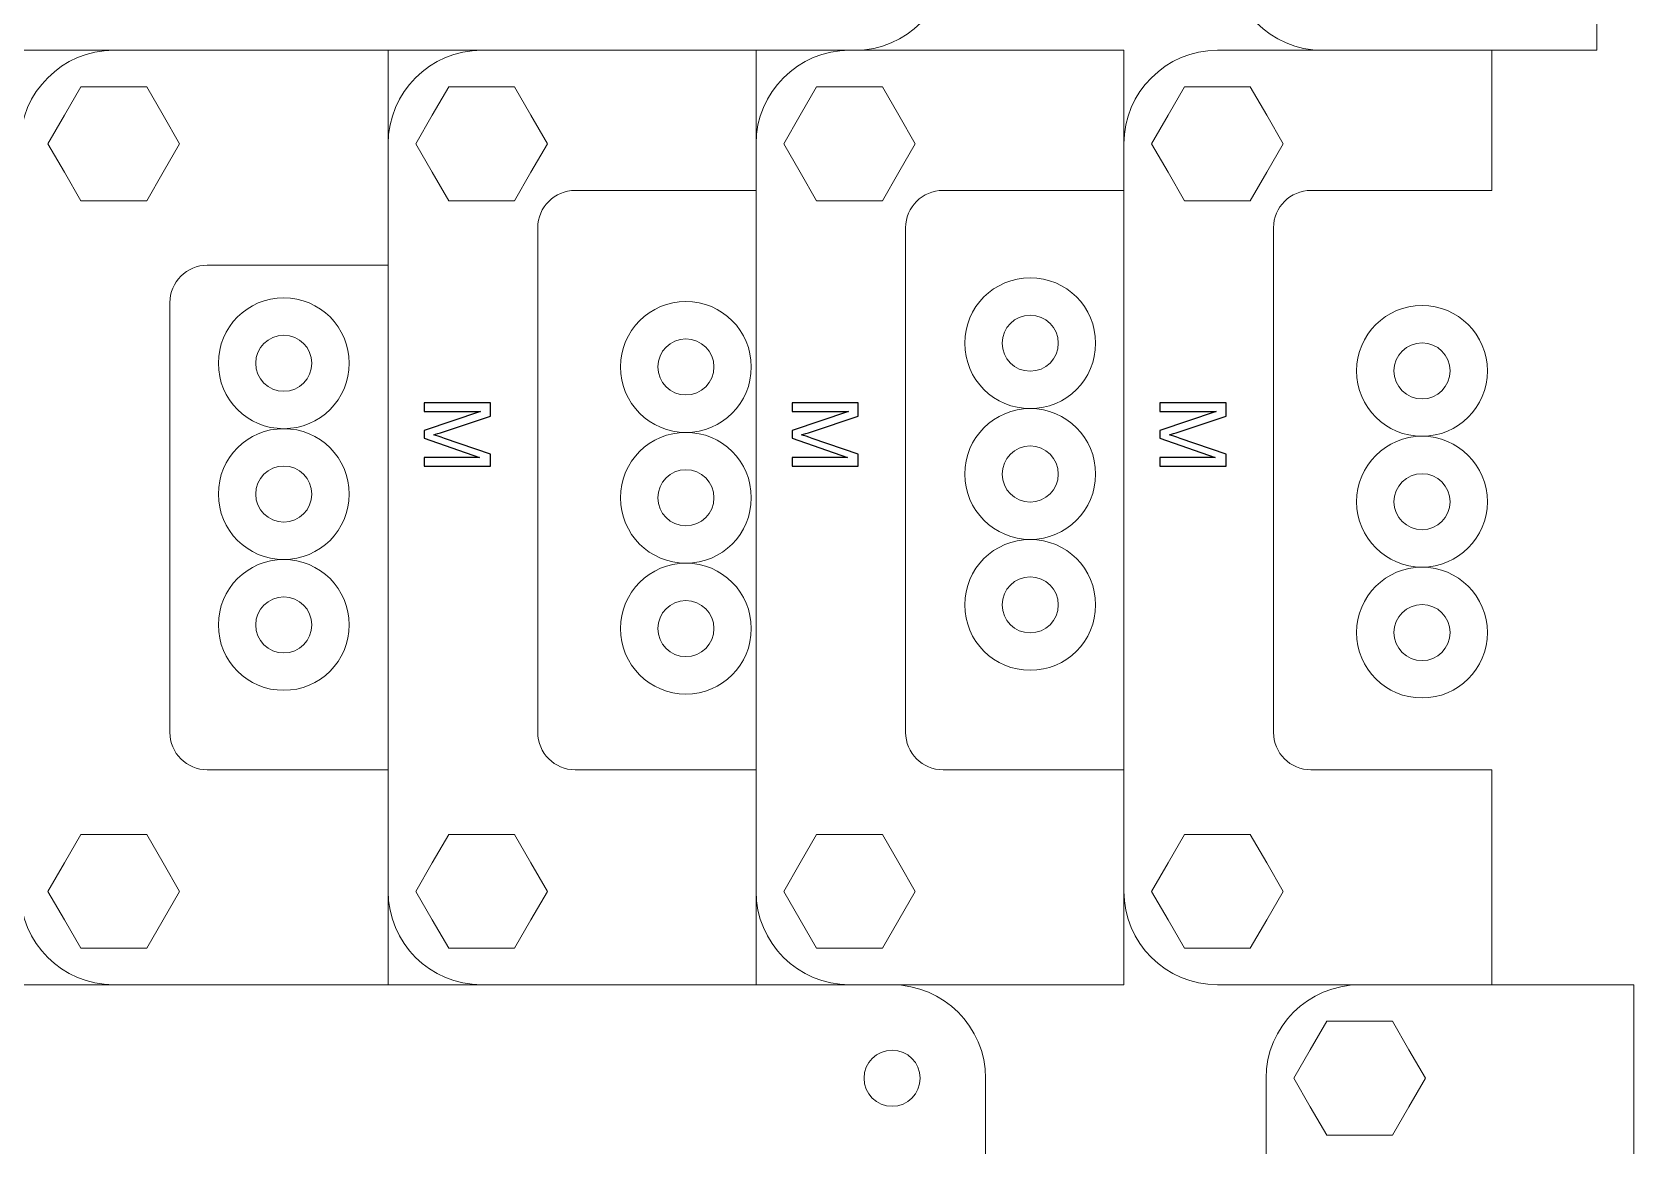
# Model space of a CAD drawing. Header units: millimetres. Extents: x -100 to 87, y -104 to 146.
# Drawn here: x 1.1 to 86.8, y -12.7 to 46.9 of the extents above; entities that cross this region are included whole.
import ezdxf

# ---------------------------------------------------------------- set-up
doc = ezdxf.new("R2010")
doc.units = ezdxf.units.MM
doc.header["$MEASUREMENT"] = 0
doc.layers.add('Layer 1', color=7, linetype='Continuous')

msp = doc.modelspace()

# ---------------------------------------------------------------- linework, layer by layer
at = {"layer": 'Layer 1', "color": 250, "lineweight": 20}
for points, knots in [([(54.1016, 60.9455), (54.1016, 60.9455), (54.1016, 60.9455), (54.1016, 60.9455), (54.1016, 60.9455), (51.9325, 60.9455), (50.1587, 59.2167), (50.1029, 57.0485), (50.1029, 57.0485), (50.1029, 57.0485), (50.1016, 50.9457), (50.1016, 50.9457), (50.1016, 50.9457), (50.1011, 48.1956), (47.8515, 45.9455), (45.1013, 45.9455), (45.1013, 45.9455), (45.1013, 45.9455), (-94.8981, 45.9455), (-94.8981, 45.9455), (-94.8981, 45.9455), (-97.6484, 45.9455), (-99.8984, 48.1956), (-99.8984, 50.9457), (-99.8984, 50.9457), (-99.8984, 50.9457), (-99.8984, 90.9453), (-99.8984, 90.9453), (-99.8984, 90.9453), (-99.8984, 93.6954), (-97.6484, 95.9455), (-94.8981, 95.9455), (-94.8981, 95.9455), (-94.8981, 95.9455), (45.1013, 95.9455), (45.1013, 95.9455), (45.1013, 95.9455), (47.8516, 95.9455), (50.101, 93.6954), (50.1016, 90.9453), (50.1016, 90.9453), (50.1016, 90.9453), (50.1029, 84.8425), (50.1029, 84.8425), (50.1029, 84.8425), (50.1587, 82.6743), (51.9325, 80.9455), (54.1016, 80.9455), (54.1016, 80.9455), (54.1016, 80.9455), (54.1016, 80.9455), (54.1016, 80.9455), (54.1016, 80.9455), (54.1016, 80.9455), (62.2716, 80.9455), (62.2716, 80.9455), (62.2716, 80.9455), (63.8286, 80.9455), (65.1023, 79.8324), (65.1023, 78.4719), (65.1023, 78.4719), (65.1023, 78.4719), (65.1023, 63.419), (65.1023, 63.419), (65.1023, 63.419), (65.1023, 62.0585), (63.8284, 60.9455), (62.2716, 60.9455), (62.2716, 60.9455), (62.2716, 60.9455), (54.1016, 60.9455), (54.1016, 60.9455)], [0, 0, 0, 0, 0.0526316, 0.0526316, 0.0526316, 0.0526316, 0.1052632, 0.1052632, 0.1052632, 0.1052632, 0.1578947, 0.1578947, 0.1578947, 0.1578947, 0.2105263, 0.2105263, 0.2105263, 0.2105263, 0.2631579, 0.2631579, 0.2631579, 0.2631579, 0.3157895, 0.3157895, 0.3157895, 0.3157895, 0.3684211, 0.3684211, 0.3684211, 0.3684211, 0.4210526, 0.4210526, 0.4210526, 0.4210526, 0.4736842, 0.4736842, 0.4736842, 0.4736842, 0.5263158, 0.5263158, 0.5263158, 0.5263158, 0.5789474, 0.5789474, 0.5789474, 0.5789474, 0.6315789, 0.6315789, 0.6315789, 0.6315789, 0.6842105, 0.6842105, 0.6842105, 0.6842105, 0.7368421, 0.7368421, 0.7368421, 0.7368421, 0.7894737, 0.7894737, 0.7894737, 0.7894737, 0.8421053, 0.8421053, 0.8421053, 0.8421053, 0.8947368, 0.8947368, 0.8947368, 0.8947368, 1, 1, 1, 1]), ([(75.1038, 88.4465), (75.1038, 88.4465), (84.7768, 88.4465), (84.7768, 88.4465), (84.7768, 88.4465), (84.7768, 88.4465), (84.7768, 95.9453), (84.7768, 95.9453), (84.7768, 95.9453), (84.7768, 95.9453), (84.7768, 95.9454), (84.7768, 95.9454), (84.7768, 95.9454), (84.7768, 95.9454), (70.1026, 95.9454), (70.1026, 95.9454), (70.1026, 95.9454), (67.3523, 95.9454), (65.1023, 93.6952), (65.1023, 90.9452), (65.1023, 90.9452), (65.1023, 90.9452), (65.1023, 50.9456), (65.1023, 50.9456), (65.1023, 50.9456), (65.1023, 48.1957), (67.3525, 45.9454), (70.1026, 45.9454), (70.1026, 45.9454), (70.1026, 45.9454), (84.7768, 45.9454), (84.7768, 45.9454), (84.7768, 45.9454), (84.7768, 45.9454), (84.7768, 57.4465), (84.7768, 57.4465), (84.7768, 57.4465), (84.7768, 57.4465), (75.1038, 57.4465), (75.1038, 57.4465), (75.1038, 57.4465), (75.1038, 57.4465), (75.1038, 57.4465), (75.1038, 57.4465), (75.1038, 57.4465), (73.9992, 57.4465), (73.1038, 58.3419), (73.1038, 59.4464), (73.1038, 59.4464), (73.1038, 59.4464), (73.1038, 84.4465), (73.1038, 84.4465), (73.1038, 84.4465), (73.1038, 84.4465), (73.1038, 86.4466), (73.1038, 86.4466), (73.1038, 86.4466), (73.1038, 87.5511), (73.9992, 88.4465), (75.1038, 88.4465), (75.1038, 88.4465), (75.1038, 88.4465), (75.1038, 88.4465), (75.1038, 88.4465)], [0, 0, 0, 0, 0.0588235, 0.0588235, 0.0588235, 0.0588235, 0.1176471, 0.1176471, 0.1176471, 0.1176471, 0.1764706, 0.1764706, 0.1764706, 0.1764706, 0.2352941, 0.2352941, 0.2352941, 0.2352941, 0.2941176, 0.2941176, 0.2941176, 0.2941176, 0.3529412, 0.3529412, 0.3529412, 0.3529412, 0.4117647, 0.4117647, 0.4117647, 0.4117647, 0.4705882, 0.4705882, 0.4705882, 0.4705882, 0.5294118, 0.5294118, 0.5294118, 0.5294118, 0.5882353, 0.5882353, 0.5882353, 0.5882353, 0.6470588, 0.6470588, 0.6470588, 0.6470588, 0.7058824, 0.7058824, 0.7058824, 0.7058824, 0.7647059, 0.7647059, 0.7647059, 0.7647059, 0.8235294, 0.8235294, 0.8235294, 0.8235294, 0.8823529, 0.8823529, 0.8823529, 0.8823529, 1, 1, 1, 1]), ([(10.4636, 34.4466), (10.4636, 34.4466), (20.1366, 34.4466), (20.1366, 34.4466), (20.1366, 34.4466), (20.1366, 34.4466), (20.1366, 45.9454), (20.1366, 45.9454), (20.1366, 45.9454), (20.1366, 45.9454), (20.1366, 45.9455), (20.1366, 45.9455), (20.1366, 45.9455), (20.1366, 45.9455), (5.4624, 45.9455), (5.4624, 45.9455), (5.4624, 45.9455), (2.7121, 45.9455), (0.4621, 43.6953), (0.4621, 40.9453), (0.4621, 40.9453), (0.4621, 40.9453), (0.4621, 0.9457), (0.4621, 0.9457), (0.4621, 0.9457), (0.4621, -1.8042), (2.7123, -4.0545), (5.4624, -4.0545), (5.4624, -4.0545), (5.4624, -4.0545), (20.1366, -4.0545), (20.1366, -4.0545), (20.1366, -4.0545), (20.1366, -4.0545), (20.1366, 7.4466), (20.1366, 7.4466), (20.1366, 7.4466), (20.1366, 7.4466), (10.4636, 7.4466), (10.4636, 7.4466), (10.4636, 7.4466), (10.4636, 7.4466), (10.4636, 7.4466), (10.4636, 7.4466), (10.4636, 7.4466), (9.359, 7.4466), (8.4636, 8.342), (8.4636, 9.4465), (8.4636, 9.4465), (8.4636, 9.4465), (8.4636, 30.4466), (8.4636, 30.4466), (8.4636, 30.4466), (8.4636, 30.4466), (8.4636, 32.4467), (8.4636, 32.4467), (8.4636, 32.4467), (8.4636, 33.5512), (9.359, 34.4466), (10.4636, 34.4466), (10.4636, 34.4466), (10.4636, 34.4466), (10.4636, 34.4466), (10.4636, 34.4466)], [0, 0, 0, 0, 0.0588235, 0.0588235, 0.0588235, 0.0588235, 0.1176471, 0.1176471, 0.1176471, 0.1176471, 0.1764706, 0.1764706, 0.1764706, 0.1764706, 0.2352941, 0.2352941, 0.2352941, 0.2352941, 0.2941176, 0.2941176, 0.2941176, 0.2941176, 0.3529412, 0.3529412, 0.3529412, 0.3529412, 0.4117647, 0.4117647, 0.4117647, 0.4117647, 0.4705882, 0.4705882, 0.4705882, 0.4705882, 0.5294118, 0.5294118, 0.5294118, 0.5294118, 0.5882353, 0.5882353, 0.5882353, 0.5882353, 0.6470588, 0.6470588, 0.6470588, 0.6470588, 0.7058824, 0.7058824, 0.7058824, 0.7058824, 0.7647059, 0.7647059, 0.7647059, 0.7647059, 0.8235294, 0.8235294, 0.8235294, 0.8235294, 0.8823529, 0.8823529, 0.8823529, 0.8823529, 1, 1, 1, 1]), ([(30.1381, 38.4466), (30.1381, 38.4466), (39.8111, 38.4466), (39.8111, 38.4466), (39.8111, 38.4466), (39.8111, 38.4466), (39.8111, 45.9454), (39.8111, 45.9454), (39.8111, 45.9454), (39.8111, 45.9454), (39.8111, 45.9455), (39.8111, 45.9455), (39.8111, 45.9455), (39.8111, 45.9455), (25.1369, 45.9455), (25.1369, 45.9455), (25.1369, 45.9455), (22.3866, 45.9455), (20.1366, 43.6953), (20.1366, 40.9453), (20.1366, 40.9453), (20.1366, 40.9453), (20.1366, 0.9457), (20.1366, 0.9457), (20.1366, 0.9457), (20.1366, -1.8042), (22.3868, -4.0545), (25.1369, -4.0545), (25.1369, -4.0545), (25.1369, -4.0545), (39.8111, -4.0545), (39.8111, -4.0545), (39.8111, -4.0545), (39.8111, -4.0545), (39.8111, 7.4466), (39.8111, 7.4466), (39.8111, 7.4466), (39.8111, 7.4466), (30.1381, 7.4466), (30.1381, 7.4466), (30.1381, 7.4466), (30.1381, 7.4466), (30.1381, 7.4466), (30.1381, 7.4466), (30.1381, 7.4466), (29.0335, 7.4466), (28.1381, 8.342), (28.1381, 9.4465), (28.1381, 9.4465), (28.1381, 9.4465), (28.1381, 34.4466), (28.1381, 34.4466), (28.1381, 34.4466), (28.1381, 34.4466), (28.1381, 36.4467), (28.1381, 36.4467), (28.1381, 36.4467), (28.1381, 37.5512), (29.0335, 38.4466), (30.1381, 38.4466), (30.1381, 38.4466), (30.1381, 38.4466), (30.1381, 38.4466), (30.1381, 38.4466)], [0, 0, 0, 0, 0.0588235, 0.0588235, 0.0588235, 0.0588235, 0.1176471, 0.1176471, 0.1176471, 0.1176471, 0.1764706, 0.1764706, 0.1764706, 0.1764706, 0.2352941, 0.2352941, 0.2352941, 0.2352941, 0.2941176, 0.2941176, 0.2941176, 0.2941176, 0.3529412, 0.3529412, 0.3529412, 0.3529412, 0.4117647, 0.4117647, 0.4117647, 0.4117647, 0.4705882, 0.4705882, 0.4705882, 0.4705882, 0.5294118, 0.5294118, 0.5294118, 0.5294118, 0.5882353, 0.5882353, 0.5882353, 0.5882353, 0.6470588, 0.6470588, 0.6470588, 0.6470588, 0.7058824, 0.7058824, 0.7058824, 0.7058824, 0.7647059, 0.7647059, 0.7647059, 0.7647059, 0.8235294, 0.8235294, 0.8235294, 0.8235294, 0.8823529, 0.8823529, 0.8823529, 0.8823529, 1, 1, 1, 1]), ([(49.8126, 38.4466), (49.8126, 38.4466), (59.4856, 38.4466), (59.4856, 38.4466), (59.4856, 38.4466), (59.4856, 38.4466), (59.4856, 45.9454), (59.4856, 45.9454), (59.4856, 45.9454), (59.4856, 45.9454), (59.4856, 45.9455), (59.4856, 45.9455), (59.4856, 45.9455), (59.4856, 45.9455), (44.8114, 45.9455), (44.8114, 45.9455), (44.8114, 45.9455), (42.0611, 45.9455), (39.8111, 43.6953), (39.8111, 40.9453), (39.8111, 40.9453), (39.8111, 40.9453), (39.8111, 0.9457), (39.8111, 0.9457), (39.8111, 0.9457), (39.8111, -1.8042), (42.0613, -4.0545), (44.8114, -4.0545), (44.8114, -4.0545), (44.8114, -4.0545), (59.4856, -4.0545), (59.4856, -4.0545), (59.4856, -4.0545), (59.4856, -4.0545), (59.4856, 7.4466), (59.4856, 7.4466), (59.4856, 7.4466), (59.4856, 7.4466), (49.8126, 7.4466), (49.8126, 7.4466), (49.8126, 7.4466), (49.8126, 7.4466), (49.8126, 7.4466), (49.8126, 7.4466), (49.8126, 7.4466), (48.708, 7.4466), (47.8126, 8.342), (47.8126, 9.4465), (47.8126, 9.4465), (47.8126, 9.4465), (47.8126, 34.4466), (47.8126, 34.4466), (47.8126, 34.4466), (47.8126, 34.4466), (47.8126, 36.4467), (47.8126, 36.4467), (47.8126, 36.4467), (47.8126, 37.5512), (48.708, 38.4466), (49.8126, 38.4466), (49.8126, 38.4466), (49.8126, 38.4466), (49.8126, 38.4466), (49.8126, 38.4466)], [0, 0, 0, 0, 0.0588235, 0.0588235, 0.0588235, 0.0588235, 0.1176471, 0.1176471, 0.1176471, 0.1176471, 0.1764706, 0.1764706, 0.1764706, 0.1764706, 0.2352941, 0.2352941, 0.2352941, 0.2352941, 0.2941176, 0.2941176, 0.2941176, 0.2941176, 0.3529412, 0.3529412, 0.3529412, 0.3529412, 0.4117647, 0.4117647, 0.4117647, 0.4117647, 0.4705882, 0.4705882, 0.4705882, 0.4705882, 0.5294118, 0.5294118, 0.5294118, 0.5294118, 0.5882353, 0.5882353, 0.5882353, 0.5882353, 0.6470588, 0.6470588, 0.6470588, 0.6470588, 0.7058824, 0.7058824, 0.7058824, 0.7058824, 0.7647059, 0.7647059, 0.7647059, 0.7647059, 0.8235294, 0.8235294, 0.8235294, 0.8235294, 0.8823529, 0.8823529, 0.8823529, 0.8823529, 1, 1, 1, 1]), ([(69.4871, 38.4466), (69.4871, 38.4466), (79.1601, 38.4466), (79.1601, 38.4466), (79.1601, 38.4466), (79.1601, 38.4466), (79.1601, 45.9454), (79.1601, 45.9454), (79.1601, 45.9454), (79.1601, 45.9454), (79.1601, 45.9455), (79.1601, 45.9455), (79.1601, 45.9455), (79.1601, 45.9455), (64.4859, 45.9455), (64.4859, 45.9455), (64.4859, 45.9455), (61.7356, 45.9455), (59.4856, 43.6953), (59.4856, 40.9453), (59.4856, 40.9453), (59.4856, 40.9453), (59.4856, 0.9457), (59.4856, 0.9457), (59.4856, 0.9457), (59.4856, -1.8042), (61.7358, -4.0545), (64.4859, -4.0545), (64.4859, -4.0545), (64.4859, -4.0545), (79.1601, -4.0545), (79.1601, -4.0545), (79.1601, -4.0545), (79.1601, -4.0545), (79.1601, 7.4466), (79.1601, 7.4466), (79.1601, 7.4466), (79.1601, 7.4466), (69.4871, 7.4466), (69.4871, 7.4466), (69.4871, 7.4466), (69.4871, 7.4466), (69.4871, 7.4466), (69.4871, 7.4466), (69.4871, 7.4466), (68.3825, 7.4466), (67.4871, 8.342), (67.4871, 9.4465), (67.4871, 9.4465), (67.4871, 9.4465), (67.4871, 34.4466), (67.4871, 34.4466), (67.4871, 34.4466), (67.4871, 34.4466), (67.4871, 36.4467), (67.4871, 36.4467), (67.4871, 36.4467), (67.4871, 37.5512), (68.3825, 38.4466), (69.4871, 38.4466), (69.4871, 38.4466), (69.4871, 38.4466), (69.4871, 38.4466), (69.4871, 38.4466)], [0, 0, 0, 0, 0.0588235, 0.0588235, 0.0588235, 0.0588235, 0.1176471, 0.1176471, 0.1176471, 0.1176471, 0.1764706, 0.1764706, 0.1764706, 0.1764706, 0.2352941, 0.2352941, 0.2352941, 0.2352941, 0.2941176, 0.2941176, 0.2941176, 0.2941176, 0.3529412, 0.3529412, 0.3529412, 0.3529412, 0.4117647, 0.4117647, 0.4117647, 0.4117647, 0.4705882, 0.4705882, 0.4705882, 0.4705882, 0.5294118, 0.5294118, 0.5294118, 0.5294118, 0.5882353, 0.5882353, 0.5882353, 0.5882353, 0.6470588, 0.6470588, 0.6470588, 0.6470588, 0.7058824, 0.7058824, 0.7058824, 0.7058824, 0.7647059, 0.7647059, 0.7647059, 0.7647059, 0.8235294, 0.8235294, 0.8235294, 0.8235294, 0.8823529, 0.8823529, 0.8823529, 0.8823529, 1, 1, 1, 1]), ([(8.9811, 40.9454), (8.9811, 40.9454), (8.1014, 39.4215), (8.1014, 39.4215), (8.1014, 39.4215), (8.1014, 39.4215), (7.2216, 37.8978), (7.2216, 37.8978), (7.2216, 37.8978), (7.2216, 37.8978), (5.4621, 37.8978), (5.4621, 37.8978), (5.4621, 37.8978), (5.4621, 37.8978), (3.7026, 37.8978), (3.7026, 37.8978), (3.7026, 37.8978), (3.7026, 37.8978), (2.8228, 39.4215), (2.8228, 39.4215), (2.8228, 39.4215), (2.8228, 39.4215), (1.9431, 40.9454), (1.9431, 40.9454), (1.9431, 40.9454), (1.9431, 40.9454), (2.8228, 42.4693), (2.8228, 42.4693), (2.8228, 42.4693), (2.8228, 42.4693), (3.7026, 43.993), (3.7026, 43.993), (3.7026, 43.993), (3.7026, 43.993), (5.4621, 43.993), (5.4621, 43.993), (5.4621, 43.993), (5.4621, 43.993), (7.2216, 43.993), (7.2216, 43.993), (7.2216, 43.993), (7.2216, 43.993), (8.1014, 42.4693), (8.1014, 42.4693), (8.1014, 42.4693), (8.1014, 42.4693), (8.9811, 40.9454), (8.9811, 40.9454)], [0, 0, 0, 0, 0.0769231, 0.0769231, 0.0769231, 0.0769231, 0.1538462, 0.1538462, 0.1538462, 0.1538462, 0.2307692, 0.2307692, 0.2307692, 0.2307692, 0.3076923, 0.3076923, 0.3076923, 0.3076923, 0.3846154, 0.3846154, 0.3846154, 0.3846154, 0.4615385, 0.4615385, 0.4615385, 0.4615385, 0.5384615, 0.5384615, 0.5384615, 0.5384615, 0.6153846, 0.6153846, 0.6153846, 0.6153846, 0.6923077, 0.6923077, 0.6923077, 0.6923077, 0.7692308, 0.7692308, 0.7692308, 0.7692308, 0.8461538, 0.8461538, 0.8461538, 0.8461538, 1, 1, 1, 1]), ([(28.6556, 40.9454), (28.6556, 40.9454), (27.7759, 39.4215), (27.7759, 39.4215), (27.7759, 39.4215), (27.7759, 39.4215), (26.8961, 37.8978), (26.8961, 37.8978), (26.8961, 37.8978), (26.8961, 37.8978), (25.1366, 37.8978), (25.1366, 37.8978), (25.1366, 37.8978), (25.1366, 37.8978), (23.3771, 37.8978), (23.3771, 37.8978), (23.3771, 37.8978), (23.3771, 37.8978), (22.4973, 39.4215), (22.4973, 39.4215), (22.4973, 39.4215), (22.4973, 39.4215), (21.6176, 40.9454), (21.6176, 40.9454), (21.6176, 40.9454), (21.6176, 40.9454), (22.4973, 42.4693), (22.4973, 42.4693), (22.4973, 42.4693), (22.4973, 42.4693), (23.3771, 43.993), (23.3771, 43.993), (23.3771, 43.993), (23.3771, 43.993), (25.1366, 43.993), (25.1366, 43.993), (25.1366, 43.993), (25.1366, 43.993), (26.8961, 43.993), (26.8961, 43.993), (26.8961, 43.993), (26.8961, 43.993), (27.7759, 42.4693), (27.7759, 42.4693), (27.7759, 42.4693), (27.7759, 42.4693), (28.6556, 40.9454), (28.6556, 40.9454)], [0, 0, 0, 0, 0.0769231, 0.0769231, 0.0769231, 0.0769231, 0.1538462, 0.1538462, 0.1538462, 0.1538462, 0.2307692, 0.2307692, 0.2307692, 0.2307692, 0.3076923, 0.3076923, 0.3076923, 0.3076923, 0.3846154, 0.3846154, 0.3846154, 0.3846154, 0.4615385, 0.4615385, 0.4615385, 0.4615385, 0.5384615, 0.5384615, 0.5384615, 0.5384615, 0.6153846, 0.6153846, 0.6153846, 0.6153846, 0.6923077, 0.6923077, 0.6923077, 0.6923077, 0.7692308, 0.7692308, 0.7692308, 0.7692308, 0.8461538, 0.8461538, 0.8461538, 0.8461538, 1, 1, 1, 1]), ([(48.3301, 40.9454), (48.3301, 40.9454), (47.4504, 39.4215), (47.4504, 39.4215), (47.4504, 39.4215), (47.4504, 39.4215), (46.5706, 37.8978), (46.5706, 37.8978), (46.5706, 37.8978), (46.5706, 37.8978), (44.8111, 37.8978), (44.8111, 37.8978), (44.8111, 37.8978), (44.8111, 37.8978), (43.0516, 37.8978), (43.0516, 37.8978), (43.0516, 37.8978), (43.0516, 37.8978), (42.1718, 39.4215), (42.1718, 39.4215), (42.1718, 39.4215), (42.1718, 39.4215), (41.2921, 40.9454), (41.2921, 40.9454), (41.2921, 40.9454), (41.2921, 40.9454), (42.1718, 42.4693), (42.1718, 42.4693), (42.1718, 42.4693), (42.1718, 42.4693), (43.0516, 43.993), (43.0516, 43.993), (43.0516, 43.993), (43.0516, 43.993), (44.8111, 43.993), (44.8111, 43.993), (44.8111, 43.993), (44.8111, 43.993), (46.5706, 43.993), (46.5706, 43.993), (46.5706, 43.993), (46.5706, 43.993), (47.4504, 42.4693), (47.4504, 42.4693), (47.4504, 42.4693), (47.4504, 42.4693), (48.3301, 40.9454), (48.3301, 40.9454)], [0, 0, 0, 0, 0.0769231, 0.0769231, 0.0769231, 0.0769231, 0.1538462, 0.1538462, 0.1538462, 0.1538462, 0.2307692, 0.2307692, 0.2307692, 0.2307692, 0.3076923, 0.3076923, 0.3076923, 0.3076923, 0.3846154, 0.3846154, 0.3846154, 0.3846154, 0.4615385, 0.4615385, 0.4615385, 0.4615385, 0.5384615, 0.5384615, 0.5384615, 0.5384615, 0.6153846, 0.6153846, 0.6153846, 0.6153846, 0.6923077, 0.6923077, 0.6923077, 0.6923077, 0.7692308, 0.7692308, 0.7692308, 0.7692308, 0.8461538, 0.8461538, 0.8461538, 0.8461538, 1, 1, 1, 1]), ([(68.0046, 40.9454), (68.0046, 40.9454), (67.1249, 39.4215), (67.1249, 39.4215), (67.1249, 39.4215), (67.1249, 39.4215), (66.2451, 37.8978), (66.2451, 37.8978), (66.2451, 37.8978), (66.2451, 37.8978), (64.4856, 37.8978), (64.4856, 37.8978), (64.4856, 37.8978), (64.4856, 37.8978), (62.7261, 37.8978), (62.7261, 37.8978), (62.7261, 37.8978), (62.7261, 37.8978), (61.8463, 39.4215), (61.8463, 39.4215), (61.8463, 39.4215), (61.8463, 39.4215), (60.9666, 40.9454), (60.9666, 40.9454), (60.9666, 40.9454), (60.9666, 40.9454), (61.8463, 42.4693), (61.8463, 42.4693), (61.8463, 42.4693), (61.8463, 42.4693), (62.7261, 43.993), (62.7261, 43.993), (62.7261, 43.993), (62.7261, 43.993), (64.4856, 43.993), (64.4856, 43.993), (64.4856, 43.993), (64.4856, 43.993), (66.2451, 43.993), (66.2451, 43.993), (66.2451, 43.993), (66.2451, 43.993), (67.1249, 42.4693), (67.1249, 42.4693), (67.1249, 42.4693), (67.1249, 42.4693), (68.0046, 40.9454), (68.0046, 40.9454)], [0, 0, 0, 0, 0.0769231, 0.0769231, 0.0769231, 0.0769231, 0.1538462, 0.1538462, 0.1538462, 0.1538462, 0.2307692, 0.2307692, 0.2307692, 0.2307692, 0.3076923, 0.3076923, 0.3076923, 0.3076923, 0.3846154, 0.3846154, 0.3846154, 0.3846154, 0.4615385, 0.4615385, 0.4615385, 0.4615385, 0.5384615, 0.5384615, 0.5384615, 0.5384615, 0.6153846, 0.6153846, 0.6153846, 0.6153846, 0.6923077, 0.6923077, 0.6923077, 0.6923077, 0.7692308, 0.7692308, 0.7692308, 0.7692308, 0.8461538, 0.8461538, 0.8461538, 0.8461538, 1, 1, 1, 1]), ([(57.9745, 30.2731), (57.9745, 28.34), (56.4075, 26.7731), (54.4745, 26.7731), (54.4745, 26.7731), (52.5415, 26.7731), (50.9745, 28.34), (50.9745, 30.2731), (50.9745, 30.2731), (50.9745, 32.2062), (52.5415, 33.7731), (54.4745, 33.7731), (54.4745, 33.7731), (56.4075, 33.7731), (57.9745, 32.2062), (57.9745, 30.2731)], [0, 0, 0, 0, 0.2, 0.2, 0.2, 0.2, 0.4, 0.4, 0.4, 0.4, 0.6, 0.6, 0.6, 0.6, 1, 1, 1, 1]), ([(18.0546, 29.1999), (18.0546, 27.2668), (16.4876, 25.6999), (14.5546, 25.6999), (14.5546, 25.6999), (12.6216, 25.6999), (11.0546, 27.2668), (11.0546, 29.1999), (11.0546, 29.1999), (11.0546, 31.133), (12.6216, 32.6999), (14.5546, 32.6999), (14.5546, 32.6999), (16.4876, 32.6999), (18.0546, 31.133), (18.0546, 29.1999)], [0, 0, 0, 0, 0.2, 0.2, 0.2, 0.2, 0.4, 0.4, 0.4, 0.4, 0.6, 0.6, 0.6, 0.6, 1, 1, 1, 1]), ([(39.5595, 29.0031), (39.5595, 27.07), (37.9925, 25.5031), (36.0595, 25.5031), (36.0595, 25.5031), (34.1265, 25.5031), (32.5595, 27.07), (32.5595, 29.0031), (32.5595, 29.0031), (32.5595, 30.9362), (34.1265, 32.5031), (36.0595, 32.5031), (36.0595, 32.5031), (37.9925, 32.5031), (39.5595, 30.9362), (39.5595, 29.0031)], [0, 0, 0, 0, 0.2, 0.2, 0.2, 0.2, 0.4, 0.4, 0.4, 0.4, 0.6, 0.6, 0.6, 0.6, 1, 1, 1, 1]), ([(55.9745, 30.2731), (55.9745, 29.4447), (55.3029, 28.7731), (54.4745, 28.7731), (54.4745, 28.7731), (53.6461, 28.7731), (52.9745, 29.4447), (52.9745, 30.2731), (52.9745, 30.2731), (52.9745, 31.1015), (53.6461, 31.7731), (54.4745, 31.7731), (54.4745, 31.7731), (55.3029, 31.7731), (55.9745, 31.1015), (55.9745, 30.2731)], [0, 0, 0, 0, 0.2, 0.2, 0.2, 0.2, 0.4, 0.4, 0.4, 0.4, 0.6, 0.6, 0.6, 0.6, 1, 1, 1, 1]), ([(78.9295, 28.7914), (78.9295, 26.8583), (77.3625, 25.2914), (75.4295, 25.2914), (75.4295, 25.2914), (73.4965, 25.2914), (71.9295, 26.8583), (71.9295, 28.7914), (71.9295, 28.7914), (71.9295, 30.7245), (73.4965, 32.2914), (75.4295, 32.2914), (75.4295, 32.2914), (77.3625, 32.2914), (78.9295, 30.7245), (78.9295, 28.7914)], [0, 0, 0, 0, 0.2, 0.2, 0.2, 0.2, 0.4, 0.4, 0.4, 0.4, 0.6, 0.6, 0.6, 0.6, 1, 1, 1, 1]), ([(16.0546, 29.1999), (16.0546, 28.3715), (15.383, 27.6999), (14.5546, 27.6999), (14.5546, 27.6999), (13.7262, 27.6999), (13.0546, 28.3715), (13.0546, 29.1999), (13.0546, 29.1999), (13.0546, 30.0283), (13.7262, 30.6999), (14.5546, 30.6999), (14.5546, 30.6999), (15.383, 30.6999), (16.0546, 30.0283), (16.0546, 29.1999)], [0, 0, 0, 0, 0.2, 0.2, 0.2, 0.2, 0.4, 0.4, 0.4, 0.4, 0.6, 0.6, 0.6, 0.6, 1, 1, 1, 1]), ([(37.5595, 29.0031), (37.5595, 28.1747), (36.8879, 27.5031), (36.0595, 27.5031), (36.0595, 27.5031), (35.2311, 27.5031), (34.5595, 28.1747), (34.5595, 29.0031), (34.5595, 29.0031), (34.5595, 29.8315), (35.2311, 30.5031), (36.0595, 30.5031), (36.0595, 30.5031), (36.8879, 30.5031), (37.5595, 29.8315), (37.5595, 29.0031)], [0, 0, 0, 0, 0.2, 0.2, 0.2, 0.2, 0.4, 0.4, 0.4, 0.4, 0.6, 0.6, 0.6, 0.6, 1, 1, 1, 1]), ([(76.9295, 28.7914), (76.9295, 27.963), (76.2579, 27.2914), (75.4295, 27.2914), (75.4295, 27.2914), (74.6011, 27.2914), (73.9295, 27.963), (73.9295, 28.7914), (73.9295, 28.7914), (73.9295, 29.6198), (74.6011, 30.2914), (75.4295, 30.2914), (75.4295, 30.2914), (76.2579, 30.2914), (76.9295, 29.6198), (76.9295, 28.7914)], [0, 0, 0, 0, 0.2, 0.2, 0.2, 0.2, 0.4, 0.4, 0.4, 0.4, 0.6, 0.6, 0.6, 0.6, 1, 1, 1, 1]), ([(57.9745, 23.2731), (57.9745, 21.34), (56.4075, 19.7731), (54.4745, 19.7731), (54.4745, 19.7731), (52.5415, 19.7731), (50.9745, 21.34), (50.9745, 23.2731), (50.9745, 23.2731), (50.9745, 25.2062), (52.5415, 26.7731), (54.4745, 26.7731), (54.4745, 26.7731), (56.4075, 26.7731), (57.9745, 25.2062), (57.9745, 23.2731)], [0, 0, 0, 0, 0.2, 0.2, 0.2, 0.2, 0.4, 0.4, 0.4, 0.4, 0.6, 0.6, 0.6, 0.6, 1, 1, 1, 1]), ([(18.0546, 22.1999), (18.0546, 20.2668), (16.4876, 18.6999), (14.5546, 18.6999), (14.5546, 18.6999), (12.6216, 18.6999), (11.0546, 20.2668), (11.0546, 22.1999), (11.0546, 22.1999), (11.0546, 24.133), (12.6216, 25.6999), (14.5546, 25.6999), (14.5546, 25.6999), (16.4876, 25.6999), (18.0546, 24.133), (18.0546, 22.1999)], [0, 0, 0, 0, 0.2, 0.2, 0.2, 0.2, 0.4, 0.4, 0.4, 0.4, 0.6, 0.6, 0.6, 0.6, 1, 1, 1, 1]), ([(39.5595, 22.0031), (39.5595, 20.07), (37.9925, 18.5031), (36.0595, 18.5031), (36.0595, 18.5031), (34.1265, 18.5031), (32.5595, 20.07), (32.5595, 22.0031), (32.5595, 22.0031), (32.5595, 23.9362), (34.1265, 25.5031), (36.0595, 25.5031), (36.0595, 25.5031), (37.9925, 25.5031), (39.5595, 23.9362), (39.5595, 22.0031)], [0, 0, 0, 0, 0.2, 0.2, 0.2, 0.2, 0.4, 0.4, 0.4, 0.4, 0.6, 0.6, 0.6, 0.6, 1, 1, 1, 1]), ([(78.9295, 21.7914), (78.9295, 19.8583), (77.3625, 18.2914), (75.4295, 18.2914), (75.4295, 18.2914), (73.4965, 18.2914), (71.9295, 19.8583), (71.9295, 21.7914), (71.9295, 21.7914), (71.9295, 23.7245), (73.4965, 25.2914), (75.4295, 25.2914), (75.4295, 25.2914), (77.3625, 25.2914), (78.9295, 23.7245), (78.9295, 21.7914)], [0, 0, 0, 0, 0.2, 0.2, 0.2, 0.2, 0.4, 0.4, 0.4, 0.4, 0.6, 0.6, 0.6, 0.6, 1, 1, 1, 1]), ([(55.9745, 23.2731), (55.9745, 22.4447), (55.3029, 21.7731), (54.4745, 21.7731), (54.4745, 21.7731), (53.6461, 21.7731), (52.9745, 22.4447), (52.9745, 23.2731), (52.9745, 23.2731), (52.9745, 24.1015), (53.6461, 24.7731), (54.4745, 24.7731), (54.4745, 24.7731), (55.3029, 24.7731), (55.9745, 24.1015), (55.9745, 23.2731)], [0, 0, 0, 0, 0.2, 0.2, 0.2, 0.2, 0.4, 0.4, 0.4, 0.4, 0.6, 0.6, 0.6, 0.6, 1, 1, 1, 1]), ([(16.0546, 22.1999), (16.0546, 21.3715), (15.383, 20.6999), (14.5546, 20.6999), (14.5546, 20.6999), (13.7262, 20.6999), (13.0546, 21.3715), (13.0546, 22.1999), (13.0546, 22.1999), (13.0546, 23.0283), (13.7262, 23.6999), (14.5546, 23.6999), (14.5546, 23.6999), (15.383, 23.6999), (16.0546, 23.0283), (16.0546, 22.1999)], [0, 0, 0, 0, 0.2, 0.2, 0.2, 0.2, 0.4, 0.4, 0.4, 0.4, 0.6, 0.6, 0.6, 0.6, 1, 1, 1, 1]), ([(37.5595, 22.0031), (37.5595, 21.1747), (36.8879, 20.5031), (36.0595, 20.5031), (36.0595, 20.5031), (35.2311, 20.5031), (34.5595, 21.1747), (34.5595, 22.0031), (34.5595, 22.0031), (34.5595, 22.8315), (35.2311, 23.5031), (36.0595, 23.5031), (36.0595, 23.5031), (36.8879, 23.5031), (37.5595, 22.8315), (37.5595, 22.0031)], [0, 0, 0, 0, 0.2, 0.2, 0.2, 0.2, 0.4, 0.4, 0.4, 0.4, 0.6, 0.6, 0.6, 0.6, 1, 1, 1, 1]), ([(76.9295, 21.7914), (76.9295, 20.963), (76.2579, 20.2914), (75.4295, 20.2914), (75.4295, 20.2914), (74.6011, 20.2914), (73.9295, 20.963), (73.9295, 21.7914), (73.9295, 21.7914), (73.9295, 22.6198), (74.6011, 23.2914), (75.4295, 23.2914), (75.4295, 23.2914), (76.2579, 23.2914), (76.9295, 22.6198), (76.9295, 21.7914)], [0, 0, 0, 0, 0.2, 0.2, 0.2, 0.2, 0.4, 0.4, 0.4, 0.4, 0.6, 0.6, 0.6, 0.6, 1, 1, 1, 1]), ([(57.9745, 16.2731), (57.9745, 14.34), (56.4075, 12.7731), (54.4745, 12.7731), (54.4745, 12.7731), (52.5415, 12.7731), (50.9745, 14.34), (50.9745, 16.2731), (50.9745, 16.2731), (50.9745, 18.2062), (52.5415, 19.7731), (54.4745, 19.7731), (54.4745, 19.7731), (56.4075, 19.7731), (57.9745, 18.2062), (57.9745, 16.2731)], [0, 0, 0, 0, 0.2, 0.2, 0.2, 0.2, 0.4, 0.4, 0.4, 0.4, 0.6, 0.6, 0.6, 0.6, 1, 1, 1, 1]), ([(18.0546, 15.1999), (18.0546, 13.2668), (16.4876, 11.6999), (14.5546, 11.6999), (14.5546, 11.6999), (12.6216, 11.6999), (11.0546, 13.2668), (11.0546, 15.1999), (11.0546, 15.1999), (11.0546, 17.133), (12.6216, 18.6999), (14.5546, 18.6999), (14.5546, 18.6999), (16.4876, 18.6999), (18.0546, 17.133), (18.0546, 15.1999)], [0, 0, 0, 0, 0.2, 0.2, 0.2, 0.2, 0.4, 0.4, 0.4, 0.4, 0.6, 0.6, 0.6, 0.6, 1, 1, 1, 1]), ([(39.5595, 15.0031), (39.5595, 13.07), (37.9925, 11.5031), (36.0595, 11.5031), (36.0595, 11.5031), (34.1265, 11.5031), (32.5595, 13.07), (32.5595, 15.0031), (32.5595, 15.0031), (32.5595, 16.9362), (34.1265, 18.5031), (36.0595, 18.5031), (36.0595, 18.5031), (37.9925, 18.5031), (39.5595, 16.9362), (39.5595, 15.0031)], [0, 0, 0, 0, 0.2, 0.2, 0.2, 0.2, 0.4, 0.4, 0.4, 0.4, 0.6, 0.6, 0.6, 0.6, 1, 1, 1, 1]), ([(78.9295, 14.7914), (78.9295, 12.8583), (77.3625, 11.2914), (75.4295, 11.2914), (75.4295, 11.2914), (73.4965, 11.2914), (71.9295, 12.8583), (71.9295, 14.7914), (71.9295, 14.7914), (71.9295, 16.7245), (73.4965, 18.2914), (75.4295, 18.2914), (75.4295, 18.2914), (77.3625, 18.2914), (78.9295, 16.7245), (78.9295, 14.7914)], [0, 0, 0, 0, 0.2, 0.2, 0.2, 0.2, 0.4, 0.4, 0.4, 0.4, 0.6, 0.6, 0.6, 0.6, 1, 1, 1, 1]), ([(55.9745, 16.2731), (55.9745, 15.4447), (55.3029, 14.7731), (54.4745, 14.7731), (54.4745, 14.7731), (53.6461, 14.7731), (52.9745, 15.4447), (52.9745, 16.2731), (52.9745, 16.2731), (52.9745, 17.1015), (53.6461, 17.7731), (54.4745, 17.7731), (54.4745, 17.7731), (55.3029, 17.7731), (55.9745, 17.1015), (55.9745, 16.2731)], [0, 0, 0, 0, 0.2, 0.2, 0.2, 0.2, 0.4, 0.4, 0.4, 0.4, 0.6, 0.6, 0.6, 0.6, 1, 1, 1, 1]), ([(16.0546, 15.1999), (16.0546, 14.3715), (15.383, 13.6999), (14.5546, 13.6999), (14.5546, 13.6999), (13.7262, 13.6999), (13.0546, 14.3715), (13.0546, 15.1999), (13.0546, 15.1999), (13.0546, 16.0283), (13.7262, 16.6999), (14.5546, 16.6999), (14.5546, 16.6999), (15.383, 16.6999), (16.0546, 16.0283), (16.0546, 15.1999)], [0, 0, 0, 0, 0.2, 0.2, 0.2, 0.2, 0.4, 0.4, 0.4, 0.4, 0.6, 0.6, 0.6, 0.6, 1, 1, 1, 1]), ([(37.5595, 15.0031), (37.5595, 14.1747), (36.8879, 13.5031), (36.0595, 13.5031), (36.0595, 13.5031), (35.2311, 13.5031), (34.5595, 14.1747), (34.5595, 15.0031), (34.5595, 15.0031), (34.5595, 15.8315), (35.2311, 16.5031), (36.0595, 16.5031), (36.0595, 16.5031), (36.8879, 16.5031), (37.5595, 15.8315), (37.5595, 15.0031)], [0, 0, 0, 0, 0.2, 0.2, 0.2, 0.2, 0.4, 0.4, 0.4, 0.4, 0.6, 0.6, 0.6, 0.6, 1, 1, 1, 1]), ([(76.9295, 14.7914), (76.9295, 13.963), (76.2579, 13.2914), (75.4295, 13.2914), (75.4295, 13.2914), (74.6011, 13.2914), (73.9295, 13.963), (73.9295, 14.7914), (73.9295, 14.7914), (73.9295, 15.6198), (74.6011, 16.2914), (75.4295, 16.2914), (75.4295, 16.2914), (76.2579, 16.2914), (76.9295, 15.6198), (76.9295, 14.7914)], [0, 0, 0, 0, 0.2, 0.2, 0.2, 0.2, 0.4, 0.4, 0.4, 0.4, 0.6, 0.6, 0.6, 0.6, 1, 1, 1, 1]), ([(8.9811, 0.9455), (8.9811, 0.9455), (8.1014, -0.5784), (8.1014, -0.5784), (8.1014, -0.5784), (8.1014, -0.5784), (7.2216, -2.1021), (7.2216, -2.1021), (7.2216, -2.1021), (7.2216, -2.1021), (5.4621, -2.1021), (5.4621, -2.1021), (5.4621, -2.1021), (5.4621, -2.1021), (3.7026, -2.1021), (3.7026, -2.1021), (3.7026, -2.1021), (3.7026, -2.1021), (2.8228, -0.5784), (2.8228, -0.5784), (2.8228, -0.5784), (2.8228, -0.5784), (1.9431, 0.9455), (1.9431, 0.9455), (1.9431, 0.9455), (1.9431, 0.9455), (2.8228, 2.4694), (2.8228, 2.4694), (2.8228, 2.4694), (2.8228, 2.4694), (3.7026, 3.9931), (3.7026, 3.9931), (3.7026, 3.9931), (3.7026, 3.9931), (5.4621, 3.9931), (5.4621, 3.9931), (5.4621, 3.9931), (5.4621, 3.9931), (7.2216, 3.9931), (7.2216, 3.9931), (7.2216, 3.9931), (7.2216, 3.9931), (8.1014, 2.4694), (8.1014, 2.4694), (8.1014, 2.4694), (8.1014, 2.4694), (8.9811, 0.9455), (8.9811, 0.9455)], [0, 0, 0, 0, 0.0769231, 0.0769231, 0.0769231, 0.0769231, 0.1538462, 0.1538462, 0.1538462, 0.1538462, 0.2307692, 0.2307692, 0.2307692, 0.2307692, 0.3076923, 0.3076923, 0.3076923, 0.3076923, 0.3846154, 0.3846154, 0.3846154, 0.3846154, 0.4615385, 0.4615385, 0.4615385, 0.4615385, 0.5384615, 0.5384615, 0.5384615, 0.5384615, 0.6153846, 0.6153846, 0.6153846, 0.6153846, 0.6923077, 0.6923077, 0.6923077, 0.6923077, 0.7692308, 0.7692308, 0.7692308, 0.7692308, 0.8461538, 0.8461538, 0.8461538, 0.8461538, 1, 1, 1, 1]), ([(28.6556, 0.9455), (28.6556, 0.9455), (27.7759, -0.5784), (27.7759, -0.5784), (27.7759, -0.5784), (27.7759, -0.5784), (26.8961, -2.1021), (26.8961, -2.1021), (26.8961, -2.1021), (26.8961, -2.1021), (25.1366, -2.1021), (25.1366, -2.1021), (25.1366, -2.1021), (25.1366, -2.1021), (23.3771, -2.1021), (23.3771, -2.1021), (23.3771, -2.1021), (23.3771, -2.1021), (22.4973, -0.5784), (22.4973, -0.5784), (22.4973, -0.5784), (22.4973, -0.5784), (21.6176, 0.9455), (21.6176, 0.9455), (21.6176, 0.9455), (21.6176, 0.9455), (22.4973, 2.4694), (22.4973, 2.4694), (22.4973, 2.4694), (22.4973, 2.4694), (23.3771, 3.9931), (23.3771, 3.9931), (23.3771, 3.9931), (23.3771, 3.9931), (25.1366, 3.9931), (25.1366, 3.9931), (25.1366, 3.9931), (25.1366, 3.9931), (26.8961, 3.9931), (26.8961, 3.9931), (26.8961, 3.9931), (26.8961, 3.9931), (27.7759, 2.4694), (27.7759, 2.4694), (27.7759, 2.4694), (27.7759, 2.4694), (28.6556, 0.9455), (28.6556, 0.9455)], [0, 0, 0, 0, 0.0769231, 0.0769231, 0.0769231, 0.0769231, 0.1538462, 0.1538462, 0.1538462, 0.1538462, 0.2307692, 0.2307692, 0.2307692, 0.2307692, 0.3076923, 0.3076923, 0.3076923, 0.3076923, 0.3846154, 0.3846154, 0.3846154, 0.3846154, 0.4615385, 0.4615385, 0.4615385, 0.4615385, 0.5384615, 0.5384615, 0.5384615, 0.5384615, 0.6153846, 0.6153846, 0.6153846, 0.6153846, 0.6923077, 0.6923077, 0.6923077, 0.6923077, 0.7692308, 0.7692308, 0.7692308, 0.7692308, 0.8461538, 0.8461538, 0.8461538, 0.8461538, 1, 1, 1, 1]), ([(48.3301, 0.9455), (48.3301, 0.9455), (47.4504, -0.5784), (47.4504, -0.5784), (47.4504, -0.5784), (47.4504, -0.5784), (46.5706, -2.1021), (46.5706, -2.1021), (46.5706, -2.1021), (46.5706, -2.1021), (44.8111, -2.1021), (44.8111, -2.1021), (44.8111, -2.1021), (44.8111, -2.1021), (43.0516, -2.1021), (43.0516, -2.1021), (43.0516, -2.1021), (43.0516, -2.1021), (42.1718, -0.5784), (42.1718, -0.5784), (42.1718, -0.5784), (42.1718, -0.5784), (41.2921, 0.9455), (41.2921, 0.9455), (41.2921, 0.9455), (41.2921, 0.9455), (42.1718, 2.4694), (42.1718, 2.4694), (42.1718, 2.4694), (42.1718, 2.4694), (43.0516, 3.9931), (43.0516, 3.9931), (43.0516, 3.9931), (43.0516, 3.9931), (44.8111, 3.9931), (44.8111, 3.9931), (44.8111, 3.9931), (44.8111, 3.9931), (46.5706, 3.9931), (46.5706, 3.9931), (46.5706, 3.9931), (46.5706, 3.9931), (47.4504, 2.4694), (47.4504, 2.4694), (47.4504, 2.4694), (47.4504, 2.4694), (48.3301, 0.9455), (48.3301, 0.9455)], [0, 0, 0, 0, 0.0769231, 0.0769231, 0.0769231, 0.0769231, 0.1538462, 0.1538462, 0.1538462, 0.1538462, 0.2307692, 0.2307692, 0.2307692, 0.2307692, 0.3076923, 0.3076923, 0.3076923, 0.3076923, 0.3846154, 0.3846154, 0.3846154, 0.3846154, 0.4615385, 0.4615385, 0.4615385, 0.4615385, 0.5384615, 0.5384615, 0.5384615, 0.5384615, 0.6153846, 0.6153846, 0.6153846, 0.6153846, 0.6923077, 0.6923077, 0.6923077, 0.6923077, 0.7692308, 0.7692308, 0.7692308, 0.7692308, 0.8461538, 0.8461538, 0.8461538, 0.8461538, 1, 1, 1, 1]), ([(68.0046, 0.9455), (68.0046, 0.9455), (67.1249, -0.5784), (67.1249, -0.5784), (67.1249, -0.5784), (67.1249, -0.5784), (66.2451, -2.1021), (66.2451, -2.1021), (66.2451, -2.1021), (66.2451, -2.1021), (64.4856, -2.1021), (64.4856, -2.1021), (64.4856, -2.1021), (64.4856, -2.1021), (62.7261, -2.1021), (62.7261, -2.1021), (62.7261, -2.1021), (62.7261, -2.1021), (61.8463, -0.5784), (61.8463, -0.5784), (61.8463, -0.5784), (61.8463, -0.5784), (60.9666, 0.9455), (60.9666, 0.9455), (60.9666, 0.9455), (60.9666, 0.9455), (61.8463, 2.4694), (61.8463, 2.4694), (61.8463, 2.4694), (61.8463, 2.4694), (62.7261, 3.9931), (62.7261, 3.9931), (62.7261, 3.9931), (62.7261, 3.9931), (64.4856, 3.9931), (64.4856, 3.9931), (64.4856, 3.9931), (64.4856, 3.9931), (66.2451, 3.9931), (66.2451, 3.9931), (66.2451, 3.9931), (66.2451, 3.9931), (67.1249, 2.4694), (67.1249, 2.4694), (67.1249, 2.4694), (67.1249, 2.4694), (68.0046, 0.9455), (68.0046, 0.9455)], [0, 0, 0, 0, 0.0769231, 0.0769231, 0.0769231, 0.0769231, 0.1538462, 0.1538462, 0.1538462, 0.1538462, 0.2307692, 0.2307692, 0.2307692, 0.2307692, 0.3076923, 0.3076923, 0.3076923, 0.3076923, 0.3846154, 0.3846154, 0.3846154, 0.3846154, 0.4615385, 0.4615385, 0.4615385, 0.4615385, 0.5384615, 0.5384615, 0.5384615, 0.5384615, 0.6153846, 0.6153846, 0.6153846, 0.6153846, 0.6923077, 0.6923077, 0.6923077, 0.6923077, 0.7692308, 0.7692308, 0.7692308, 0.7692308, 0.8461538, 0.8461538, 0.8461538, 0.8461538, 1, 1, 1, 1]), ([(56.0896, -39.0545), (56.0896, -39.0545), (56.0896, -39.0545), (56.0896, -39.0545), (56.0896, -39.0545), (53.9205, -39.0545), (52.1467, -40.7833), (52.0909, -42.9515), (52.0909, -42.9515), (52.0909, -42.9515), (52.0896, -49.0543), (52.0896, -49.0543), (52.0896, -49.0543), (52.0891, -51.8044), (49.8395, -54.0545), (47.0893, -54.0545), (47.0893, -54.0545), (47.0893, -54.0545), (-92.9101, -54.0545), (-92.9101, -54.0545), (-92.9101, -54.0545), (-95.6604, -54.0545), (-97.9104, -51.8044), (-97.9104, -49.0543), (-97.9104, -49.0543), (-97.9104, -49.0543), (-97.9104, -9.0547), (-97.9104, -9.0547), (-97.9104, -9.0547), (-97.9104, -6.3046), (-95.6604, -4.0545), (-92.9101, -4.0545), (-92.9101, -4.0545), (-92.9101, -4.0545), (47.0893, -4.0545), (47.0893, -4.0545), (47.0893, -4.0545), (49.8396, -4.0545), (52.089, -6.3046), (52.0896, -9.0547), (52.0896, -9.0547), (52.0896, -9.0547), (52.0909, -15.1575), (52.0909, -15.1575), (52.0909, -15.1575), (52.1467, -17.3257), (53.9205, -19.0545), (56.0896, -19.0545), (56.0896, -19.0545), (56.0896, -19.0545), (56.0896, -19.0545), (56.0896, -19.0545), (56.0896, -19.0545), (56.0896, -19.0545), (64.2596, -19.0545), (64.2596, -19.0545), (64.2596, -19.0545), (65.8166, -19.0545), (67.0903, -20.1676), (67.0903, -21.5281), (67.0903, -21.5281), (67.0903, -21.5281), (67.0903, -36.581), (67.0903, -36.581), (67.0903, -36.581), (67.0903, -37.9415), (65.8164, -39.0545), (64.2596, -39.0545), (64.2596, -39.0545), (64.2596, -39.0545), (56.0896, -39.0545), (56.0896, -39.0545)], [0, 0, 0, 0, 0.0526316, 0.0526316, 0.0526316, 0.0526316, 0.1052632, 0.1052632, 0.1052632, 0.1052632, 0.1578947, 0.1578947, 0.1578947, 0.1578947, 0.2105263, 0.2105263, 0.2105263, 0.2105263, 0.2631579, 0.2631579, 0.2631579, 0.2631579, 0.3157895, 0.3157895, 0.3157895, 0.3157895, 0.3684211, 0.3684211, 0.3684211, 0.3684211, 0.4210526, 0.4210526, 0.4210526, 0.4210526, 0.4736842, 0.4736842, 0.4736842, 0.4736842, 0.5263158, 0.5263158, 0.5263158, 0.5263158, 0.5789474, 0.5789474, 0.5789474, 0.5789474, 0.6315789, 0.6315789, 0.6315789, 0.6315789, 0.6842105, 0.6842105, 0.6842105, 0.6842105, 0.7368421, 0.7368421, 0.7368421, 0.7368421, 0.7894737, 0.7894737, 0.7894737, 0.7894737, 0.8421053, 0.8421053, 0.8421053, 0.8421053, 0.8947368, 0.8947368, 0.8947368, 0.8947368, 1, 1, 1, 1]), ([(77.0918, -15.5534), (77.0918, -15.5534), (86.7648, -15.5534), (86.7648, -15.5534), (86.7648, -15.5534), (86.7648, -15.5534), (86.7648, -4.0546), (86.7648, -4.0546), (86.7648, -4.0546), (86.7648, -4.0546), (86.7648, -4.0545), (86.7648, -4.0545), (86.7648, -4.0545), (86.7648, -4.0545), (72.0906, -4.0545), (72.0906, -4.0545), (72.0906, -4.0545), (69.3403, -4.0545), (67.0903, -6.3047), (67.0903, -9.0547), (67.0903, -9.0547), (67.0903, -9.0547), (67.0903, -49.0543), (67.0903, -49.0543), (67.0903, -49.0543), (67.0903, -51.8042), (69.3405, -54.0545), (72.0906, -54.0545), (72.0906, -54.0545), (72.0906, -54.0545), (86.7648, -54.0545), (86.7648, -54.0545), (86.7648, -54.0545), (86.7648, -54.0545), (86.7648, -42.5534), (86.7648, -42.5534), (86.7648, -42.5534), (86.7648, -42.5534), (77.0918, -42.5534), (77.0918, -42.5534), (77.0918, -42.5534), (77.0918, -42.5534), (77.0918, -42.5534), (77.0918, -42.5534), (77.0918, -42.5534), (75.9872, -42.5534), (75.0918, -41.658), (75.0918, -40.5535), (75.0918, -40.5535), (75.0918, -40.5535), (75.0918, -19.5534), (75.0918, -19.5534), (75.0918, -19.5534), (75.0918, -19.5534), (75.0918, -17.5533), (75.0918, -17.5533), (75.0918, -17.5533), (75.0918, -16.4488), (75.9872, -15.5534), (77.0918, -15.5534), (77.0918, -15.5534), (77.0918, -15.5534), (77.0918, -15.5534), (77.0918, -15.5534)], [0, 0, 0, 0, 0.0588235, 0.0588235, 0.0588235, 0.0588235, 0.1176471, 0.1176471, 0.1176471, 0.1176471, 0.1764706, 0.1764706, 0.1764706, 0.1764706, 0.2352941, 0.2352941, 0.2352941, 0.2352941, 0.2941176, 0.2941176, 0.2941176, 0.2941176, 0.3529412, 0.3529412, 0.3529412, 0.3529412, 0.4117647, 0.4117647, 0.4117647, 0.4117647, 0.4705882, 0.4705882, 0.4705882, 0.4705882, 0.5294118, 0.5294118, 0.5294118, 0.5294118, 0.5882353, 0.5882353, 0.5882353, 0.5882353, 0.6470588, 0.6470588, 0.6470588, 0.6470588, 0.7058824, 0.7058824, 0.7058824, 0.7058824, 0.7647059, 0.7647059, 0.7647059, 0.7647059, 0.8235294, 0.8235294, 0.8235294, 0.8235294, 0.8823529, 0.8823529, 0.8823529, 0.8823529, 1, 1, 1, 1]), ([(75.6093, -9.0546), (75.6093, -9.0546), (74.7296, -10.5785), (74.7296, -10.5785), (74.7296, -10.5785), (74.7296, -10.5785), (73.8498, -12.1022), (73.8498, -12.1022), (73.8498, -12.1022), (73.8498, -12.1022), (72.0903, -12.1022), (72.0903, -12.1022), (72.0903, -12.1022), (72.0903, -12.1022), (70.3308, -12.1022), (70.3308, -12.1022), (70.3308, -12.1022), (70.3308, -12.1022), (69.451, -10.5785), (69.451, -10.5785), (69.451, -10.5785), (69.451, -10.5785), (68.5713, -9.0546), (68.5713, -9.0546), (68.5713, -9.0546), (68.5713, -9.0546), (69.451, -7.5307), (69.451, -7.5307), (69.451, -7.5307), (69.451, -7.5307), (70.3308, -6.007), (70.3308, -6.007), (70.3308, -6.007), (70.3308, -6.007), (72.0903, -6.007), (72.0903, -6.007), (72.0903, -6.007), (72.0903, -6.007), (73.8498, -6.007), (73.8498, -6.007), (73.8498, -6.007), (73.8498, -6.007), (74.7296, -7.5307), (74.7296, -7.5307), (74.7296, -7.5307), (74.7296, -7.5307), (75.6093, -9.0546), (75.6093, -9.0546)], [0, 0, 0, 0, 0.0769231, 0.0769231, 0.0769231, 0.0769231, 0.1538462, 0.1538462, 0.1538462, 0.1538462, 0.2307692, 0.2307692, 0.2307692, 0.2307692, 0.3076923, 0.3076923, 0.3076923, 0.3076923, 0.3846154, 0.3846154, 0.3846154, 0.3846154, 0.4615385, 0.4615385, 0.4615385, 0.4615385, 0.5384615, 0.5384615, 0.5384615, 0.5384615, 0.6153846, 0.6153846, 0.6153846, 0.6153846, 0.6923077, 0.6923077, 0.6923077, 0.6923077, 0.7692308, 0.7692308, 0.7692308, 0.7692308, 0.8461538, 0.8461538, 0.8461538, 0.8461538, 1, 1, 1, 1]), ([(48.5896, -9.0547), (48.5896, -9.8831), (47.918, -10.5547), (47.0896, -10.5547), (47.0896, -10.5547), (46.2612, -10.5547), (45.5896, -9.8831), (45.5896, -9.0547), (45.5896, -9.0547), (45.5896, -8.2263), (46.2612, -7.5547), (47.0896, -7.5547), (47.0896, -7.5547), (47.918, -7.5547), (48.5896, -8.2263), (48.5896, -9.0547)], [0, 0, 0, 0, 0.2, 0.2, 0.2, 0.2, 0.4, 0.4, 0.4, 0.4, 0.6, 0.6, 0.6, 0.6, 1, 1, 1, 1])]:
    msp.add_open_spline(points, degree=3, knots=knots, dxfattribs=at)
at = {"layer": 'Layer 1', "color": 250}
for points in [[(22.0673, 27.0757), (22.0673, 27.0757), (25.6035, 27.0757), (25.6035, 27.0757), (25.6035, 27.0757), (25.6035, 27.0757), (25.6035, 26.3744), (25.6035, 26.3744), (25.6035, 26.3744), (25.6035, 26.3744), (23.1003, 25.5381), (23.1003, 25.5381), (23.1003, 25.5381), (22.8674, 25.4607), (22.6929, 25.4047), (22.5768, 25.3693), (22.5768, 25.3693), (22.7052, 25.329), (22.8945, 25.2656), (23.144, 25.18), (23.144, 25.18), (23.144, 25.18), (25.6035, 24.3289), (25.6035, 24.3289), (25.6035, 24.3289), (25.6035, 24.3289), (25.6035, 23.7025), (25.6035, 23.7025), (25.6035, 23.7025), (25.6035, 23.7025), (22.0673, 23.7025), (22.0673, 23.7025), (22.0673, 23.7025), (22.0673, 23.7025), (22.0673, 24.1519), (22.0673, 24.1519), (22.0673, 24.1519), (22.0673, 24.1519), (25.0256, 24.1519), (25.0256, 24.1519), (25.0256, 24.1519), (25.0256, 24.1519), (22.0673, 25.1841), (22.0673, 25.1841), (22.0673, 25.1841), (22.0673, 25.1841), (22.0673, 25.6056), (22.0673, 25.6056), (22.0673, 25.6056), (22.0673, 25.6056), (25.08, 26.6263), (25.08, 26.6263), (25.08, 26.6263), (25.08, 26.6263), (22.0673, 26.6263), (22.0673, 26.6263), (22.0673, 26.6263), (22.0673, 26.6263), (22.0673, 27.0757), (22.0673, 27.0757)], [(41.7418, 27.0757), (41.7418, 27.0757), (45.278, 27.0757), (45.278, 27.0757), (45.278, 27.0757), (45.278, 27.0757), (45.278, 26.3744), (45.278, 26.3744), (45.278, 26.3744), (45.278, 26.3744), (42.7748, 25.5381), (42.7748, 25.5381), (42.7748, 25.5381), (42.5419, 25.4607), (42.3674, 25.4047), (42.2513, 25.3693), (42.2513, 25.3693), (42.3797, 25.329), (42.569, 25.2656), (42.8185, 25.18), (42.8185, 25.18), (42.8185, 25.18), (45.278, 24.3289), (45.278, 24.3289), (45.278, 24.3289), (45.278, 24.3289), (45.278, 23.7025), (45.278, 23.7025), (45.278, 23.7025), (45.278, 23.7025), (41.7418, 23.7025), (41.7418, 23.7025), (41.7418, 23.7025), (41.7418, 23.7025), (41.7418, 24.1519), (41.7418, 24.1519), (41.7418, 24.1519), (41.7418, 24.1519), (44.7001, 24.1519), (44.7001, 24.1519), (44.7001, 24.1519), (44.7001, 24.1519), (41.7418, 25.1841), (41.7418, 25.1841), (41.7418, 25.1841), (41.7418, 25.1841), (41.7418, 25.6056), (41.7418, 25.6056), (41.7418, 25.6056), (41.7418, 25.6056), (44.7545, 26.6263), (44.7545, 26.6263), (44.7545, 26.6263), (44.7545, 26.6263), (41.7418, 26.6263), (41.7418, 26.6263), (41.7418, 26.6263), (41.7418, 26.6263), (41.7418, 27.0757), (41.7418, 27.0757)], [(61.4163, 27.0757), (61.4163, 27.0757), (64.9525, 27.0757), (64.9525, 27.0757), (64.9525, 27.0757), (64.9525, 27.0757), (64.9525, 26.3744), (64.9525, 26.3744), (64.9525, 26.3744), (64.9525, 26.3744), (62.4493, 25.5381), (62.4493, 25.5381), (62.4493, 25.5381), (62.2164, 25.4607), (62.0419, 25.4047), (61.9258, 25.3693), (61.9258, 25.3693), (62.0542, 25.329), (62.2435, 25.2656), (62.493, 25.18), (62.493, 25.18), (62.493, 25.18), (64.9525, 24.3289), (64.9525, 24.3289), (64.9525, 24.3289), (64.9525, 24.3289), (64.9525, 23.7025), (64.9525, 23.7025), (64.9525, 23.7025), (64.9525, 23.7025), (61.4163, 23.7025), (61.4163, 23.7025), (61.4163, 23.7025), (61.4163, 23.7025), (61.4163, 24.1519), (61.4163, 24.1519), (61.4163, 24.1519), (61.4163, 24.1519), (64.3746, 24.1519), (64.3746, 24.1519), (64.3746, 24.1519), (64.3746, 24.1519), (61.4163, 25.1841), (61.4163, 25.1841), (61.4163, 25.1841), (61.4163, 25.1841), (61.4163, 25.6056), (61.4163, 25.6056), (61.4163, 25.6056), (61.4163, 25.6056), (64.429, 26.6263), (64.429, 26.6263), (64.429, 26.6263), (64.429, 26.6263), (61.4163, 26.6263), (61.4163, 26.6263), (61.4163, 26.6263), (61.4163, 26.6263), (61.4163, 27.0757), (61.4163, 27.0757)]]:
    msp.add_open_spline(points, degree=3, knots=[0, 0, 0, 0, 0.0625, 0.0625, 0.0625, 0.0625, 0.125, 0.125, 0.125, 0.125, 0.1875, 0.1875, 0.1875, 0.1875, 0.25, 0.25, 0.25, 0.25, 0.3125, 0.3125, 0.3125, 0.3125, 0.375, 0.375, 0.375, 0.375, 0.4375, 0.4375, 0.4375, 0.4375, 0.5, 0.5, 0.5, 0.5, 0.5625, 0.5625, 0.5625, 0.5625, 0.625, 0.625, 0.625, 0.625, 0.6875, 0.6875, 0.6875, 0.6875, 0.75, 0.75, 0.75, 0.75, 0.8125, 0.8125, 0.8125, 0.8125, 0.875, 0.875, 0.875, 0.875, 1, 1, 1, 1], dxfattribs=at)

doc.saveas('drawing.dxf')
